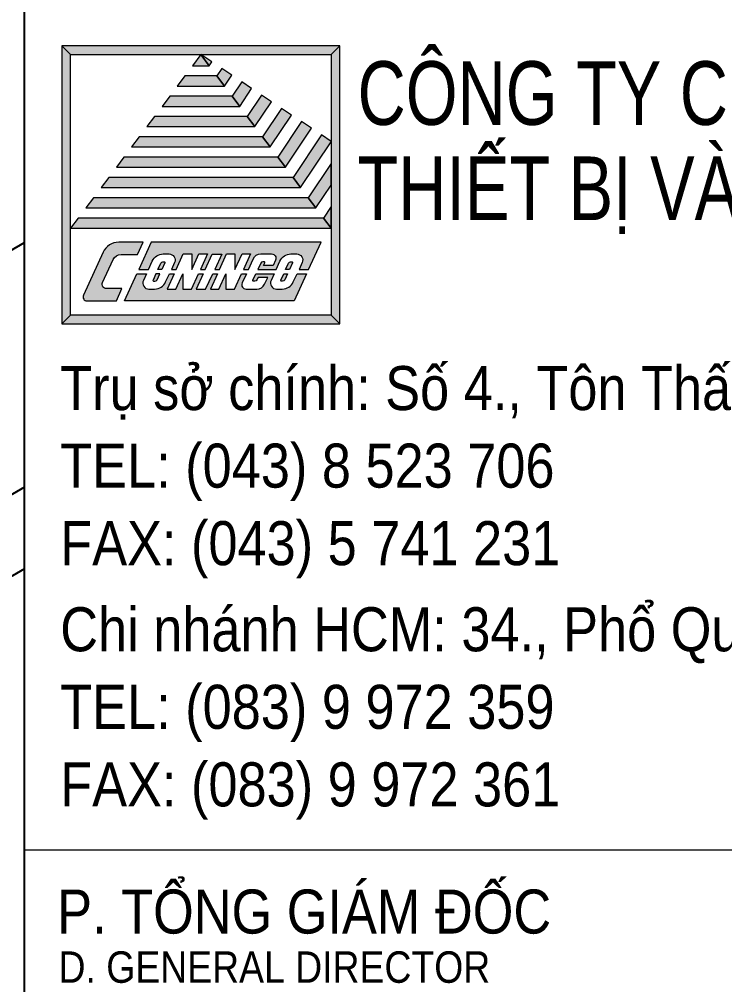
# Model space of a CAD drawing. Header units: millimetres. Extents: x 0 to 571985, y 0 to 2066666.
# Drawn here: x 568689.12 to 568699.12, y 2064330.87 to 2064344.55 of the extents above; entities that cross this region are included whole.
import ezdxf
from ezdxf.enums import TextEntityAlignment as Align
from ezdxf.xclip import XClip

# ---------------------------------------------------------------- set-up
doc = ezdxf.new("R2010")
doc.units = ezdxf.units.MM
for name, pattern in [('ACAD_ISO10W100', [18.5, 12, -3, 0.5, -3]), ('CENTER', [3, 1.5, -0.5, 0.5, -0.5]), ('CENTER2', [1.125, 0.75, -0.125, 0.125, -0.125]), ('HIDDEN', [0.75, 0.5, -0.25]), ('Xref Grid (A1)$0$CENTER2', [1.125, 0.75, -0.125, 0.125, -0.125])]:
    doc.linetypes.add(name, pattern=pattern)
for name, color, linetype, lineweight in [('A-KY HIEU', 34, 'Continuous', 20), ('A-NET THAY', 125, 'Continuous', 18), ('A-TEXT', 7, 'Continuous', 18), ('boDnv', 54, 'Continuous', 25), ('E- RANH GIOI', 1, 'CENTER', 13)]:
    doc.layers.add(name, color=color, linetype=linetype, lineweight=lineweight)
for name, color, linetype in [('BoThamCo', 94, 'Continuous'), ('CDC.01.AXIS', 160, 'CENTER2'), ('ChiaLo', 128, 'CENTER'), ('datoHonHop', 42, 'Continuous'), ('datOlienke', 42, 'Continuous'), ('LogDg', 7, 'Continuous'), ('LoLK', 6, 'Continuous'), ('RANHGIOI', 2, 'HIDDEN'), ('TimDg', 222, 'Continuous'), ('ViaHeS', 32, 'Continuous'), ('Xref Grid (A1)$0$01.AXIS', 160, 'Xref Grid (A1)$0$CENTER2')]:
    doc.layers.add(name, color=color, linetype=linetype)
doc.styles.add('Arial', font='arial.ttf')
doc.styles.add('rms', font='romans.shx', dxfattribs={"width": 0.7, "bigfont": 'vns.shx'})
doc.linetypes.add('ADL', pattern='A,0.125,-0.15,["++",rms,S=0.5,R=0,X=0,Y=-0.2245],-1.35,1.125', length=2.75)

# ---------------------------------------------------------------- blocks, each defined once
blk = doc.blocks.new('A$C4EFA0292')
h = blk.add_hatch(color=0)
h.paths.add_polyline_path([(-0.3, 4.288), (0.3, 4.288), (0, 4.687)])
h.paths.add_polyline_path([(0.392, 4.426), (0, 4.687), (0.3, 4.288)])
h.paths.add_polyline_path([(4.687, 4.687), (5, 5), (-5, 5), (-4.688, 4.687)])
h.paths.add_polyline_path([(4.687, -4.688), (5, -5), (5, 5), (4.687, 4.687)])
h.paths.add_polyline_path([(-4.688, 4.687), (-5, 5), (-5, -5), (-4.688, -4.688)])
h.paths.add_polyline_path([(5, -5), (4.687, -4.688), (-4.688, -4.688), (-5, -5)])
h.paths.add_polyline_path([(0.34, -3.755), (0.593, -3.2), (0.427, -3.2), (0.17, -3.763), (-0.173, -3.763), (0.084, -3.2), (-0.088, -3.2), (-0.341, -3.755), (-0.651, -3.755), (-0.651, -3.201), (-0.904, -3.755), (-1.213, -3.755), (-0.96, -3.2), (-1.132, -3.2), (-1.268, -3.499, -0.293611), (-1.666, -3.755), (-1.872, -3.755, -0.546059), (-2.071, -3.445), (-1.959, -3.2), (-2.303, -3.2), (-2.749, -4.177), (3.361, -4.177), (3.807, -3.2), (3.464, -3.2), (3.327, -3.499, -0.293611), (2.929, -3.755), (2.723, -3.755, -0.546059), (2.524, -3.445), (2.636, -3.2), (1.98, -3.2), (1.873, -3.434, 0.750604), (1.914, -3.469, 0.385557), (2.018, -3.425), (2.06, -3.333), (2.404, -3.333), (2.294, -3.572, -0.293611), (2.01, -3.755), (1.626, -3.755, -0.546059), (1.484, -3.534), (1.637, -3.2), (1.465, -3.2), (1.212, -3.755), (0.902, -3.755), (0.902, -3.201), (0.649, -3.755)])
h.paths.add_polyline_path([(-1.785, -2.068), (-2.231, -3.044), (-1.888, -3.044), (-1.751, -2.745, -0.293611), (-1.353, -2.489), (-1.147, -2.489, -0.546059), (-0.948, -2.799), (-1.06, -3.044), (-0.888, -3.044), (-0.635, -2.489), (-0.326, -2.489), (-0.326, -3.044), (-0.073, -2.489), (0.237, -2.489), (-0.017, -3.044), (0.155, -3.044), (0.405, -2.497), (0.748, -2.497), (0.499, -3.044), (0.665, -3.044), (0.918, -2.489), (1.227, -2.489), (1.227, -3.044), (1.48, -2.489), (1.79, -2.489), (1.536, -3.044), (1.708, -3.044), (1.878, -2.672, -0.293611), (2.162, -2.489), (2.546, -2.489, -0.546059), (2.688, -2.711), (2.596, -2.911), (2.253, -2.911), (2.299, -2.811, 0.750604), (2.258, -2.775, 0.385557), (2.154, -2.82), (2.052, -3.044), (2.708, -3.044), (2.844, -2.745, -0.293611), (3.242, -2.489), (3.448, -2.489, -0.546059), (3.647, -2.799), (3.535, -3.044), (3.879, -3.044), (4.325, -2.068)])
h.paths.add_polyline_path([(-2.279, -2.505), (-2.079, -2.068), (-2.959, -2.068, 0.293611), (-3.521, -2.429), (-4.229, -3.978, 0.546059), (-4.101, -4.177), (-3.043, -4.177), (-2.843, -3.739), (-3.396, -3.739, -0.546059), (-3.538, -3.518), (-3.159, -2.688, -0.293611), (-2.874, -2.505)])
h.paths.add_polyline_path([(-1.442, -2.82), (-1.544, -3.044), (-1.404, -3.044), (-1.297, -2.811, 0.750604), (-1.338, -2.775, 0.385557)])
h.paths.add_polyline_path([(-1.475, -3.2), (-1.616, -3.2), (-1.722, -3.434, 0.750604), (-1.681, -3.469, 0.385557), (-1.577, -3.425)], flags=17)
h.paths.add_polyline_path([(3.298, -2.811, 0.750604), (3.257, -2.775, 0.385557), (3.153, -2.82), (3.051, -3.044), (3.192, -3.044)], flags=17)
h.paths.add_polyline_path([(3.12, -3.2), (2.98, -3.2), (2.873, -3.434, 0.750604), (2.914, -3.469, 0.385557), (3.018, -3.425)], flags=17)
h.paths.add_polyline_path([(4.687, -1.563), (4.413, -1.197), (-4.413, -1.197), (-4.688, -1.563)])
h.paths.add_polyline_path([(4.687, -0.786), (4.413, -1.197), (4.687, -1.563)])
h.paths.add_polyline_path([(4.687, -0.009), (4.687, 0.768), (3.865, -0.466), (4.139, -0.831)])
h.paths.add_polyline_path([(-3.865, -0.466), (-4.139, -0.831), (4.139, -0.831), (3.865, -0.466)])
h.paths.add_polyline_path([(3.591, -0.1), (3.316, 0.266), (-3.316, 0.266), (-3.591, -0.1)])
h.paths.add_polyline_path([(3.591, -0.1), (4.687, 1.545), (4.687, 1.562), (4.337, 1.796), (3.316, 0.266)])
h.paths.add_polyline_path([(3.978, 2.035), (3.62, 2.274), (2.768, 0.997), (3.042, 0.631)])
h.paths.add_polyline_path([(3.042, 0.631), (2.768, 0.997), (-2.768, 0.997), (-3.042, 0.631)])
h.paths.add_polyline_path([(2.494, 1.362), (2.22, 1.728), (-2.22, 1.728), (-2.494, 1.362)])
h.paths.add_polyline_path([(2.494, 1.362), (3.261, 2.513), (2.902, 2.753), (2.22, 1.728)])
h.paths.add_polyline_path([(1.945, 2.094), (2.544, 2.992), (2.185, 3.231), (1.671, 2.459)])
h.paths.add_polyline_path([(-1.671, 2.459), (-1.945, 2.094), (1.945, 2.094), (1.671, 2.459)])
h.paths.add_polyline_path([(1.827, 3.47), (1.468, 3.709), (1.123, 3.191), (1.397, 2.825)])
h.paths.add_polyline_path([(1.397, 2.825), (1.123, 3.191), (-1.123, 3.191), (-1.397, 2.825)])
h.paths.add_polyline_path([(0.848, 3.556), (1.109, 3.948), (0.751, 4.187), (0.574, 3.922)])
h.paths.add_polyline_path([(0.848, 3.556), (0.574, 3.922), (-0.574, 3.922), (-0.848, 3.556)])
at = {"color": 0}
for points in [[(5, 5), (-5, 5), (-4.688, 4.687), (4.687, 4.687), (5, 5)], [(-4.688, 4.687), (-5, 5), (-5, -5), (-4.688, -4.688), (-4.688, 4.687)], [(5, 5), (4.687, 4.687), (4.687, -4.688), (5, -5), (5, 5)], [(0, 4.687), (-0.3, 4.288), (0.3, 4.288), (0, 4.687)], [(0.392, 4.426), (0, 4.687), (0.3, 4.288), (0.392, 4.426)], [(1.109, 3.948), (0.751, 4.187), (0.574, 3.922), (0.848, 3.556), (1.109, 3.948)], [(0.574, 3.922), (-0.574, 3.922), (-0.848, 3.556), (0.848, 3.556), (0.574, 3.922)], [(1.827, 3.47), (1.468, 3.709), (1.123, 3.191), (1.397, 2.825), (1.827, 3.47)], [(1.123, 3.191), (-1.123, 3.191), (-1.397, 2.825), (1.397, 2.825), (1.123, 3.191)], [(2.544, 2.992), (2.185, 3.231), (1.671, 2.459), (1.945, 2.094), (2.544, 2.992)], [(1.671, 2.459), (-1.671, 2.459), (-1.945, 2.094), (1.945, 2.094), (1.671, 2.459)], [(3.261, 2.513), (2.902, 2.753), (2.22, 1.728), (2.494, 1.362), (3.261, 2.513)], [(3.978, 2.035), (3.62, 2.274), (2.768, 0.997), (3.042, 0.631), (3.978, 2.035)], [(4.687, 1.545), (4.687, 1.562), (4.337, 1.796), (3.316, 0.266), (3.591, -0.1), (4.687, 1.545)], [(2.22, 1.728), (-2.22, 1.728), (-2.494, 1.362), (2.494, 1.362), (2.22, 1.728)], [(2.768, 0.997), (-2.768, 0.997), (-3.042, 0.631), (3.042, 0.631), (2.768, 0.997)], [(4.687, -0.009), (4.687, 0.768), (3.865, -0.466), (4.139, -0.831), (4.687, -0.009)], [(3.316, 0.266), (-3.316, 0.266), (-3.591, -0.1), (3.591, -0.1), (3.316, 0.266)], [(3.865, -0.466), (-3.865, -0.466), (-4.139, -0.831), (4.139, -0.831), (3.865, -0.466)], [(4.687, -0.786), (4.413, -1.197), (4.687, -1.563), (4.687, -0.786)], [(4.413, -1.197), (-4.413, -1.197), (-4.688, -1.563), (4.687, -1.563), (4.413, -1.197)], [(4.687, -4.688), (-4.688, -4.688), (-5, -5), (5, -5), (4.687, -4.688)]]:
    blk.add_lwpolyline(points, close=True, dxfattribs=at)
for points in [[(-2.079, -2.068), (-2.959, -2.068, 0.293611), (-3.521, -2.429), (-4.229, -3.978, 0.546059), (-4.101, -4.177), (-3.043, -4.177), (-2.843, -3.739), (-3.396, -3.739, -0.546059), (-3.538, -3.518), (-3.159, -2.688, -0.293611), (-2.874, -2.505), (-2.279, -2.505), (-2.079, -2.068)], [(4.325, -2.068), (-1.785, -2.068), (-2.231, -3.044), (-1.888, -3.044), (-1.751, -2.745, -0.293611), (-1.353, -2.489), (-1.147, -2.489, -0.546059), (-0.948, -2.799), (-1.06, -3.044), (-0.888, -3.044), (-0.635, -2.489), (-0.326, -2.489), (-0.326, -3.044), (-0.073, -2.489), (0.237, -2.489), (-0.017, -3.044), (0.155, -3.044), (0.405, -2.497), (0.748, -2.497), (0.499, -3.044), (0.665, -3.044), (0.918, -2.489), (1.227, -2.489), (1.227, -3.044), (1.48, -2.489), (1.79, -2.489), (1.536, -3.044), (1.708, -3.044), (1.878, -2.672, -0.293611), (2.162, -2.489), (2.546, -2.489, -0.546059), (2.688, -2.711), (2.596, -2.911), (2.253, -2.911), (2.299, -2.811, 0.546059), (2.273, -2.771), (2.231, -2.771, 0.293611), (2.154, -2.82), (2.052, -3.044), (2.708, -3.044), (2.844, -2.745, -0.293611), (3.242, -2.489), (3.448, -2.489, -0.546059), (3.647, -2.799), (3.535, -3.044), (3.879, -3.044), (4.325, -2.068)], [(-1.323, -2.771, -0.546059), (-1.297, -2.811), (-1.404, -3.044), (-1.544, -3.044), (-1.442, -2.82, -0.293611), (-1.365, -2.771), (-1.323, -2.771, -0.546059)], [(3.273, -2.771, -0.546059), (3.298, -2.811), (3.192, -3.044), (3.051, -3.044), (3.153, -2.82, -0.293611), (3.23, -2.771), (3.273, -2.771, -0.546059)], [(1.899, -3.474, -0.546059), (1.873, -3.434), (1.98, -3.2), (2.636, -3.2), (2.524, -3.445, 0.546059), (2.723, -3.755), (2.929, -3.755, 0.293611), (3.327, -3.499), (3.464, -3.2), (3.807, -3.2), (3.361, -4.177), (-2.749, -4.177), (-2.303, -3.2), (-1.959, -3.2), (-2.071, -3.445, 0.546059), (-1.872, -3.755), (-1.666, -3.755, 0.293611), (-1.268, -3.499), (-1.132, -3.2), (-0.96, -3.2), (-1.213, -3.755), (-0.904, -3.755), (-0.651, -3.201), (-0.651, -3.755), (-0.341, -3.755), (-0.088, -3.2), (0.084, -3.2), (-0.173, -3.763), (0.17, -3.763), (0.427, -3.2), (0.593, -3.2), (0.34, -3.755), (0.649, -3.755), (0.902, -3.201), (0.902, -3.755), (1.212, -3.755), (1.465, -3.2), (1.637, -3.2), (1.484, -3.534, 0.546059), (1.626, -3.755), (2.01, -3.755, 0.293611), (2.294, -3.572), (2.404, -3.333), (2.06, -3.333), (2.018, -3.425, -0.293611), (1.942, -3.474), (1.899, -3.474, -0.546059)], [(-1.475, -3.2), (-1.616, -3.2), (-1.722, -3.434, 0.546055), (-1.697, -3.474, 0.000001), (-1.697, -3.474, 0.000002), (-1.697, -3.474), (-1.697, -3.474), (-1.654, -3.474, 0.293611), (-1.577, -3.425), (-1.475, -3.2)], [(2.899, -3.474, -0.546059), (2.873, -3.434), (2.98, -3.2), (3.12, -3.2), (3.018, -3.425, -0.293611), (2.941, -3.474), (2.899, -3.474, -0.546059)]]:
    blk.add_lwpolyline(points, format="xyb", close=True, dxfattribs=at)
blk = doc.blocks.new('A$C33BC4D2A')
at = {"layer": 'A-KY HIEU', "color": 0}
for p, q in [((353.662, -4.903), (353.662, -292.097)), ((353.662, -181.132), (414.985, -181.132))]:
    blk.add_line(p, q, dxfattribs=at)
at = {"layer": 'A-KY HIEU', "lineweight": -3, "xscale": 1.160142688442082, "yscale": 1.160142688442082, "zscale": 1.160142688442082}
blk.add_blockref('A$C4EFA0292', (361.025, -153.362), dxfattribs=at)
at = {"layer": 'A-TEXT', "style": 'Arial'}
for s, height, width, p in [('CÔNG TY CP TƯ VẤN CÔNG NGHỆ', 2.6573, 0.75, (367.569, -150.859)), ('THIẾT BỊ VÀ KIỂM ĐỊNH XÂY DỰNG', 2.6573, 0.75, (367.569, -154.837)), ('Trụ sở chính: Số 4., Tôn Thất Tùng., Đống Đa., TP. Hà Nội', 1.83967, 0.85, (355.151, -162.772)), ('TEL: (043) 8 523 706', 1.83967, 0.85, (355.151, -166.011)), ('FAX: (043) 5 741 231', 1.83967, 0.85, (355.151, -169.25)), ('Chi nhánh HCM: 34., Phổ Quang., F2., Tân Bình., TP. HCM', 1.83967, 0.85, (355.151, -172.846)), ('TEL: (083) 9 972 359', 1.83967, 0.85, (355.151, -176.085)), ('FAX: (083) 9 972 361', 1.83967, 0.85, (355.151, -179.324)), ('P. TỔNG GIÁM ĐỐC', 1.83967, 0.85, (355.024, -184.636))]:
    blk.add_text(s, height=height, dxfattribs=dict(at, width=width)).set_placement(p)
at = {"layer": 'A-TEXT', "style": 'Arial', "width": 0.85}
blk.add_text('D. GENERAL DIRECTOR', height=1.31405, dxfattribs=at).set_placement((355.079, -186.035), align=Align.MIDDLE_LEFT)
blk = doc.blocks.new('NEN')
at = {"layer": 'boDnv', "color": 10, "linetype": 'ADL', "ltscale": 0.25}
blk.add_lwpolyline([(9.135, -145.213), (3.993, -143.345), (-37.434, -28.806), (-34.864, -22.833), (-8.048, -11.144), (-2.559, -13.506), (37.289, -123.679), (34.915, -130.214)], close=True, dxfattribs=at)
blk.add_lwpolyline([(122.207, -155.785), (32.175, -208.166), (29.801, -214.701), (39.524, -241.582, 0.256594), (53.262, -253.666, -0.085173), (69.537, -260.336, 0.265195), (88.352, -261.098, 0.012088), (129.923, -238.27), (165.53, -217.582), (130.973, -158.106)], format="xyb", close=True, dxfattribs=at)
at = {"layer": 'BoThamCo'}
blk.add_lwpolyline([(25.78, -0.755), (18.959, 1.719), (12.14, -1.254), (9.257, -7.953), (48.895, -117.546), (54.917, -119.734), (74.12, -108.562), (76.205, -101.576)], close=True, dxfattribs=at)
at = {"layer": 'ChiaLo', "ltscale": 5}
for points in [[(-10.166, -107.138), (27.449, -93.533)], [(-8.126, -112.78), (29.49, -99.175)], [(-6.085, -118.422), (31.53, -104.817)], [(-4.044, -124.065), (33.571, -110.46)], [(-2.003, -129.707), (35.612, -116.102)]]:
    blk.add_lwpolyline(points, dxfattribs=at)
at = {"layer": 'datoHonHop', "linetype": 'ByBlock'}
blk.add_lwpolyline([(122.062, -154.713), (31.359, -207.484), (28.737, -214.7), (38.583, -241.923, 0.256594), (53.045, -254.642, -0.085173), (69.006, -261.184, 0.265195), (88.812, -261.986, 0.012088), (130.425, -239.135), (166.897, -217.944), (131.629, -157.245)], format="xyb", close=True, dxfattribs=at)
at = {"layer": 'datOlienke'}
blk.add_lwpolyline([(9.234, -146.312), (3.211, -144.125), (-38.509, -28.774), (-35.626, -22.074), (-8.05, -10.054), (-1.766, -12.758), (38.353, -123.68), (35.731, -130.896)], close=True, dxfattribs=at)
at = {"layer": 'LogDg'}
for points in [[(34.296, -348.766, -0.124666), (14.114, -339.771, 0.262937), (-5.331, -336.771, -0.009345), (-40.959, -349.473), (-145.868, -384.68, 0.405257), (-155.456, -403.235), (-146.557, -432.72), (-158.046, -436.187), (-166.572, -407.936, 0.423227), (-185.704, -398.049), (-272.077, -427.035, 0.40652), (-277.181, -436.964), (-262.947, -483.397), (-271.552, -486.035), (-285.593, -440.232, 0.421949), (-295.787, -434.992), (-422.26, -477.436, 0.346831), (-427.684, -485.726), (-426.662, -497.249, 0.109851), (-417.21, -527.045), (-422.398, -530.058, -0.109851), (-432.639, -497.779), (-433.194, -491.512, 0.484967), (-443.708, -484.634), (-484.199, -498.222, 0.36701), (-492.228, -511.51), (-484.402, -560.012), (-490.326, -560.967), (-497.433, -516.92, 0.457512), (-512.889, -507.388), (-525.337, -511.314, 0.375227), (-533.554, -524.795, 0.049445), (-523.248, -562.118), (-518.404, -576.577), (-525.515, -578.96), (-530.307, -564.659, -0.044276), (-540.221, -530.036, 0.448349), (-555.614, -520.863), (-568.853, -525.038), (-576.072, -502.149), (-552.391, -494.681, 0.333336), (-544.003, -482.976), (-545.865, -397.305, 0.120559), (-569.998, -307.198), (-621.979, -219.712, 0.334943), (-635.359, -214.239), (-686.931, -227.855), (-689.803, -216.977), (-647.957, -205.93, 0.498191), (-640.704, -188.198), (-654.378, -165.183, -0.144979), (-668.853, -108.061), (-659.845, 118.23, 0.428088), (-671.924, 130.707), (-689.222, 130.58), (-689.305, 141.83), (-670.344, 141.969, 0.400474), (-658.442, 153.492), (-657.828, 168.904), (-656.06, 189.374), (-648.588, 188.728), (-650.341, 168.432), (-650.889, 154.678, 0.425345), (-638.921, 142.201), (-621.613, 142.328, 0.402651), (-609.707, 153.94), (-609.387, 163.859, -0.019867), (-608.227, 179.942), (-606.8, 192.652), (-600.838, 191.983), (-602.264, 179.273, 0.019867), (-603.39, 163.665), (-603.676, 154.802, 0.425871), (-591.594, 142.415), (-548.362, 142.733), (-548.28, 131.483), (-592.887, 131.155, 0.401789), (-604.791, 119.578), (-607.754, 35.571, -0.005984), (-607.983, 30.718, 0.462462), (-599.177, 22.287), (-555.377, 26.801), (-554.762, 20.832), (-603.242, 15.836, 0.355613), (-610.381, 8.689), (-613.794, -24.838, 0.475348), (-605.015, -33.606), (-508.268, -23.636, 0.016072), (-476.806, -19.368, 0.37392), (-470.138, -11.259), (-470.705, 9.348), (-464.707, 9.513), (-464.235, -7.648, 0.461916), (-454.747, -15.288), (-421.581, -8.993, 0.020567), (-382.015, 0.216), (-299.764, 22.963, 0.415004), (-292.798, 35.293), (-296.969, 50.218), (-285.412, 53.448), (-281.218, 38.439, 0.413423), (-268.921, 31.492), (-169.968, 58.858, 0.427702), (-164.496, 69.052), (-169.623, 84.754), (-163.92, 86.616), (-158.479, 69.956, 0.400853), (-148.742, 64.729), (-123.897, 71.6, 0.437327), (-113.795, 91.173), (-114.462, 93.013), (-128.551, 136.154), (-105.736, 143.605), (-91.769, 100.833), (-90.91, 98.466, 0.429754), (-70.957, 89.772, 0.001079), (-63.934, 92.766, 0.001474), (-62.342, 93.454), (-47.534, 99.909, 0.386536), (-43.126, 109.726), (-48.301, 125.574), (-42.598, 127.436), (-38.076, 113.59, 0.442444), (-27.275, 108.739), (111.617, 169.28, 0.414214), (115.754, 179.811), (109.361, 194.478), (114.861, 196.875), (121.255, 182.208, 0.414214), (131.785, 178.071), (252.97, 230.894), (276.872, 241.312), (291.579, 249.057, 0.419837), (295.267, 261.365), (290.95, 269.196), (301.459, 274.99), (306.058, 266.648, 0.408717), (318.136, 263.031), (326.546, 267.464), (332.148, 256.836), (324.233, 252.656, 0.419466), (320.555, 240.352), (397.092, 101.523, 0.433643), (408.413, 98.649), (440.787, 119.386), (444.023, 114.334), (410.428, 92.813, 0.395048), (407.737, 82.215), (451.056, 3.639, -0.005576), (472.219, -35.781, 0.422017), (490.066, -41.118), (502.995, -33.918), (514.672, -54.886), (500.295, -62.892, 0.404193), (495.052, -80.181), (502.502, -94.711), (491.824, -100.186), (485.095, -87.061, 0.424556), (467.192, -81.64), (316.164, -165.913), (307.211, -171.115, 0.396001), (304.075, -181.611), (326.147, -225.742), (318.098, -229.768), (296.726, -187.038, 0.432664), (285.552, -183.699), (178.072, -246.148, 0.389772), (174.86, -256.488), (194.1, -297.126), (188.677, -299.693), (170.231, -260.733, 0.439085), (158.982, -257.239), (145.496, -265.075, -0.013452), (97.701, -291.151, 0.262926), (86.853, -307.563, -0.162068), (76.015, -333.842, 0.270323), (72.318, -353.653), (79.981, -375.074), (57.383, -383.157), (49.72, -361.737, 0.270325), (34.296, -348.766)], [(49.536, -260.065, -0.269945), (34.095, -247.153), (22.999, -216.476, -0.362457), (26.499, -206.84), (119.685, -152.625, -0.414384), (136.095, -156.969), (142.222, -167.514, 0.414214), (153.158, -170.413), (250.593, -113.801, -0.432664), (261.767, -117.14), (278.799, -151.193, -0.396001), (275.663, -161.688), (133.439, -244.323, -0.012999), (88.371, -268.964, -0.278117), (67.767, -267.557, 0.110848), (49.536, -260.065)]]:
    blk.add_lwpolyline(points, format="xyb", dxfattribs=at)
for points in [[(57.283, -121.828), (75.893, -111.001, 0.395833), (79.025, -100.508), (28.348, 0.817, 0.398858), (17.996, 4.572), (10.657, 1.373, 0.395588), (6.33, -8.682), (45.737, -117.634, 0.467936)], [(-9.552, -7.434), (-39.866, -20.643, 0.395629), (-44.194, -30.698), (-2.582, -145.746, 0.467936), (8.964, -149.94), (37.955, -133.073, 0.362457), (41.455, -123.437), (1.167, -12.047, 0.433046)], [(102.332, -147.108), (88.886, -120.223, 0.432836), (77.708, -116.887), (8.523, -157.138, 0.362457), (5.023, -166.774), (15.394, -195.448, 0.467936), (26.94, -199.642), (99.2, -157.601, 0.395833)]]:
    blk.add_lwpolyline(points, format="xyb", close=True, dxfattribs=at)
at = {"layer": 'LoLK'}
for points in [[(29.49, -99.175), (27.449, -93.533), (8.641, -100.335), (10.682, -105.978)], [(31.53, -104.817), (29.49, -99.175), (10.682, -105.978), (12.723, -111.62)], [(33.571, -110.46), (31.53, -104.817), (12.723, -111.62), (14.764, -117.262)], [(35.612, -116.102), (33.571, -110.46), (14.764, -117.262), (16.804, -122.904)], [(38.353, -123.68), (35.612, -116.102), (25.268, -119.843), (30.389, -134.004), (35.731, -130.896)]]:
    blk.add_lwpolyline(points, close=True, dxfattribs=at)
at = {"layer": 'RANHGIOI', "color": 1, "ltscale": 9, "const_width": 1}
blk.add_lwpolyline([(460, -51.299, 0.006594), (435.293, -5.051), (303.078, 234.769), (284.672, 225.077), (-55.993, 76.586), (-56.839, 76.223, -0.005137), (-90.743, 62.093), (-377.217, -17.133, -0.020567), (-418.225, -26.678), (-463.443, -35.259, -0.021218), (-506.422, -41.541), (-623.638, -53.62), (-626.464, -70.884, 0.128574), (-620.42, -135.36), (-615.505, -148.86, 0.039408), (-607.143, -167.188), (-594.172, -190.555), (-547.57, -259.493, -0.11987), (-522.704, -326.397), (-507.917, -451.947), (-504.475, -473.277), (-499.271, -471.636), (-50.48, -321.024, 0.050684), (130.425, -239.135), (301.319, -139.843)], format="xyb", close=True, dxfattribs=at)
at = {"layer": 'RANHGIOI', "color": 5, "ltscale": 20, "const_width": 3}
blk.add_lwpolyline([(77.126, -402.722), (-90.743, 62.093)], dxfattribs=at)
at = {"layer": 'TimDg', "linetype": 'ACAD_ISO10W100', "ltscale": 0.75}
for points in [[(80.71, -412.741), (34.278, -282.941), (-103.138, 96.993), (-128.229, 173.827)], [(26.363, 11.491), (109.634, -155.002)], [(47.399, -131.05), (0, 0)], [(9.149, -213.464), (246.062, -75.628)]]:
    blk.add_lwpolyline(points, dxfattribs=at)
blk.add_lwpolyline([(-358.633, -282.039), (-15.318, -166.825, 0.050829), (-9.777, -164.314), (222.735, -29.039)], format="xyb", dxfattribs=at)
at = {"layer": 'ViaHeS', "elevation": 0}
blk.add_lwpolyline([(-483.362, -504.27), (-441.21, -490.124), (-436.029, -493.514), (-435.627, -498.044, 0.109851), (-424.993, -531.564), (-414.615, -525.539, -0.109851), (-423.674, -496.984), (-424.342, -489.445), (-420.001, -483.006), (-295.249, -441.14), (-289.043, -444.33), (-275.854, -487.354), (-258.645, -482.078), (-271.972, -438.601), (-268.698, -432.23), (-181.634, -403.012), (-172.975, -407.486), (-163.79, -437.92), (-140.813, -430.986), (-150.211, -399.847), (-145.597, -390.918), (-39.026, -355.153, 0.008545), (-6.235, -343.522, -0.249193), (12.375, -345.964, 0.09975), (30.772, -354.181, -0.256949), (45.215, -366.957), (51.733, -385.178), (85.63, -373.053), (79.112, -354.831, -0.256949), (82.174, -335.793, 0.136918), (92.607, -310.438, -0.249193), (103.308, -295.017, 0.012659), (148.511, -270.262), (162.157, -262.333), (168.62, -264.341), (185.966, -300.977), (196.811, -295.842), (179.033, -258.291), (181.216, -251.26), (287.384, -189.574), (293.944, -191.534), (314.073, -231.781), (330.172, -223.729), (309.538, -182.474), (311.625, -175.49), (319.134, -171.127), (408.277, -121.386), (412.274, -122.589), (434.351, -165.321), (442.347, -161.19), (420.137, -118.201), (421.38, -114.074), (470.335, -86.758), (479.641, -89.576), (486.485, -102.924), (507.841, -91.973), (500.499, -77.654), (503.421, -68.019), (517.591, -60.128), (500.076, -28.676), (486.971, -35.974), (477.625, -33.17, 0.0056), (456.311, 6.536), (412.324, 86.322), (414.12, 93.398), (444.832, 113.071), (439.977, 120.649), (409.766, 101.296), (403.142, 102.978), (327.714, 239.794), (330.524, 249.193), (334.945, 251.528), (323.749, 272.772), (318.926, 270.23), (309.354, 273.096), (306.713, 277.887), (285.696, 266.299), (288.11, 261.921), (285.295, 252.529), (274.271, 246.724), (129.387, 183.571), (122.806, 186.157), (117.612, 198.074), (106.611, 193.279), (111.806, 181.362), (109.22, 174.781), (26.33, 138.65), (-29.869, 114.154), (-36.004, 116.909), (-39.746, 128.368), (-51.153, 124.642), (-47.055, 112.092), (-50.086, 105.341), (-75.921, 94.08), (-84.511, 97.937), (-100.033, 145.467), (-134.254, 134.292), (-118.657, 86.529), (-123.231, 78.009), (-150.258, 70.535), (-156.629, 73.955), (-161.068, 87.547), (-172.475, 83.822), (-168.207, 70.753), (-171.474, 64.667), (-269.546, 37.545), (-275.711, 41.028), (-279.634, 55.063), (-302.748, 48.603), (-298.843, 34.63), (-302.316, 28.482), (-383.614, 5.999, -0.020567), (-422.7, -3.099), (-456.246, -9.465), (-461.296, -5.399), (-461.708, 9.595), (-473.703, 9.265), (-473.239, -7.637), (-478.028, -13.489, -0.015955), (-508.883, -17.667), (-606.147, -27.691), (-610.614, -23.229), (-607.49, 7.461), (-602.01, 12.947), (-554.455, 17.848), (-555.685, 29.785), (-600.448, 25.172), (-605.043, 29.645, 0.007073), (-604.756, 35.466), (-601.912, 116.095), (-594.665, 123.142), (-548.221, 123.483), (-548.421, 150.733), (-593.42, 150.402), (-600.493, 157.35, -0.027886), (-599.283, 178.939), (-597.857, 191.648), (-609.782, 192.987), (-611.208, 180.277, 0.019867), (-612.385, 163.955), (-612.597, 157.389), (-619.823, 150.342), (-639.316, 150.198), (-646.998, 158.133), (-646.598, 168.196), (-644.852, 188.405), (-659.796, 189.697), (-661.572, 169.14), (-662.014, 158.023), (-670.332, 149.97), (-689.364, 149.83), (-689.163, 122.58), (-671.417, 122.71), (-663.736, 114.776), (-672.6, -107.912, 0.144979), (-657.602, -167.099), (-644.687, -188.836), (-648.335, -197.756), (-691.845, -209.242), (-684.889, -235.59), (-633.86, -222.118), (-622.039, -226.953), (-573.255, -309.058, -0.120474), (-549.614, -397.387), (-547.842, -478.902), (-555.298, -489.306), (-577.876, -496.427), (-567.048, -530.76), (-552.743, -526.248), (-543.713, -531.719, 0.042979), (-533.836, -565.928), (-529.071, -580.151), (-514.848, -575.386), (-519.719, -560.846, -0.045576), (-529.315, -527.166), (-523.005, -516.87), (-508.247, -512.215), (-500.456, -517.02), (-493.287, -561.445), (-481.44, -559.534), (-488.883, -513.408), (-483.362, -504.27)], format="xyb", dxfattribs=at)
at = {"layer": 'ViaHeS'}
for points in [[(48.895, -117.546), (9.257, -7.953), (12.14, -1.254), (18.959, 1.719), (25.78, -0.755), (76.205, -101.576), (74.12, -108.562), (54.917, -119.734)], [(9.234, -146.312), (3.211, -144.125), (-38.509, -28.774), (-35.626, -22.074), (-8.05, -10.054), (-1.766, -12.758), (38.353, -123.68), (35.731, -130.896)]]:
    blk.add_lwpolyline(points, close=True, dxfattribs=at)
blk.add_lwpolyline([(271.249, -157.314), (273.336, -150.33), (257.64, -118.948), (251.08, -116.988), (144.29, -179.035), (131.629, -157.245), (122.062, -154.713), (31.359, -207.484), (28.737, -214.7), (38.583, -241.923, 0.256594), (53.045, -254.642, -0.085173), (69.006, -261.184, 0.265195), (88.812, -261.986, 0.012088), (130.425, -239.135)], format="xyb", close=True, dxfattribs=at)
blk = doc.blocks.new('NEN I02')
at = {"layer": 'datOlienke'}
blk.add_lwpolyline([(4.105, 4.919), (0, 0), (-122.664, 0), (-127.984, 4.99), (-129.908, 35.01), (-125.228, 40), (-7.274, 40), (-1.379, 35.081)], close=True, dxfattribs=at)
at = {"layer": 'LoLK'}
for points in [[(-33.332, 40), (-39.332, 40), (-39.332, 20), (-33.332, 20)], [(-27.332, 40), (-33.332, 40), (-33.332, 20), (-27.332, 20)], [(-21.332, 40), (-27.332, 40), (-27.332, 20), (-21.332, 20)], [(-15.332, 40), (-21.332, 40), (-21.332, 20), (-15.332, 20)], [(-7.274, 40), (-15.332, 40), (-15.332, 29), (-0.274, 29), (-1.379, 35.081)]]:
    blk.add_lwpolyline(points, close=True, dxfattribs=at)
blk = doc.blocks.new('A$C758D662A')
at = {"linetype": 'HIDDEN', "ltscale": 500}
for radius in [300, 200]:
    blk.add_circle((0, 0), radius, dxfattribs=at)
at = {"layer": 'CDC.01.AXIS', "ltscale": 200}
for p, q in [((0, 437), (0, -437)), ((437, 0), (-437, 0))]:
    blk.add_line(p, q, dxfattribs=at)
blk = doc.blocks.new('pile Plan')
at = {"xscale": 0.5, "yscale": 0.5, "zscale": 0.5}
for p in [(340, 14779), (5440.000004, 14779), (340, 9630), (5440.000004, 9630), (340, 8730), (5440.000004, 8730), (340, 5040), (5440.000004, 5040), (340, 4140), (5440.000004, 4140), (340, -1), (5440.000004, -1)]:
    blk.add_blockref('A$C758D662A', p, dxfattribs=at)
blk = doc.blocks.new('a5 sao - 2')
at = {"layer": 'Xref Grid (A1)$0$01.AXIS', "ltscale": 500}
for p, q in [((-5.89, -1.086), (-5.89, -18.434)), ((-0.11, -1.086), (-0.11, -18.434)), ((-5.89, -12.39), (-0.11, -12.39)), ((-5.89, -16.89), (-0.11, -16.89))]:
    blk.add_line(p, q, dxfattribs=at)
at = {"xscale": 0.001, "yscale": 0.001, "zscale": 0.001}
blk.add_blockref('pile Plan', (-5.89, -16.89), dxfattribs=at)
blk = doc.blocks.new('a1 sao - 2')
at = {"layer": 'Xref Grid (A1)$0$01.AXIS', "ltscale": 500}
for p, q in [((0.11, -1.086), (0.11, -18.434)), ((5.89, -1.086), (5.89, -18.434)), ((0.11, -12.39), (5.89, -12.39)), ((0.11, -16.89), (5.89, -16.89))]:
    blk.add_line(p, q, dxfattribs=at)
at = {"xscale": 0.001, "yscale": 0.001, "zscale": 0.001}
blk.add_blockref('pile Plan', (0.11, -16.89), dxfattribs=at)

msp = doc.modelspace()

# ---------------------------------------------------------------- block references
at = {"layer": 'E- RANH GIOI', "xscale": 0.3394285714285715, "yscale": 0.3394285714285715, "zscale": 0.3394285714285715}
msp.add_blockref('A$C33BC4D2A', (568569.153, 2064394.264), dxfattribs=at)

# ---------------------------------------------------------------- next in the draw order: block references
at = {"layer": 'boDnv', "extrusion": (-2.4685e-06, 4.62064e-06, 1)}
ref = msp.add_blockref('NEN', (568610.509, 2064760.686, 8.137), dxfattribs=at)
XClip(ref).set_block_clipping_path([(-31.4097990375, 3.7274613923), (160.5468336476, 166.1967800197)])

# ---------------------------------------------------------------- next in the draw order: block references
ref = msp.add_blockref('NEN', (568664.676, 2064734.958, 8.136), dxfattribs=at)
XClip(ref).set_block_clipping_path([(-87.407349835, -162.2384400622), (104.5492828501, 0.2308785664)])

# ---------------------------------------------------------------- next in the draw order: block references
ref = msp.add_blockref('NEN', (568663.377, 2064448.131, 8.136), dxfattribs=at)
XClip(ref).set_block_clipping_path([(-89.3544427607, -13.3118939125), (25.8195368504, 84.1696972637)])

# ---------------------------------------------------------------- next in the draw order: block references
at = {"layer": 'A-NET THAY', "extrusion": (-2.4685e-06, 4.62064e-06, 1)}
ref = msp.add_blockref('a5 sao - 2', (568678.14, 2064330.869, 8.136), dxfattribs=dict(at, xscale=-1, rotation=109.8842788561666))
XClip(ref).set_block_clipping_path([(-133.1657152686, 62.5549255465), (-93.9925644442, -45.7525526527), (-185.6624480989, -78.9081411522), (-224.8355989233, 29.3993370472)])
ref = msp.add_blockref('a1 sao - 2', (568672.018, 2064347.795, 8.136), dxfattribs=dict(at, xscale=-1, rotation=109.8842788561666))
XClip(ref).set_block_clipping_path([(-115.1657152686, 62.5549255465), (-75.9925644442, -45.7525526527), (-167.6624480989, -78.9081411522), (-206.8355989233, 29.3993370472)])
ref = msp.add_blockref('a5 sao - 2', (568674.059, 2064342.153, 8.136), dxfattribs=dict(at, rotation=109.8842788561666))
XClip(ref).set_block_clipping_path([(121.1657152688, 62.5549255458), (81.9925644444, -45.7525526537), (173.6624480991, -78.9081411532), (212.8355989235, 29.3993370465)])
ref = msp.add_blockref('a1 sao - 2', (568680.181, 2064325.226, 8.136), dxfattribs=dict(at, rotation=109.8842788561666))
XClip(ref).set_block_clipping_path([(139.1657151489, 62.554925547), (99.9925643245, -45.7525526525), (191.6624479792, -78.908141152), (230.8355988036, 29.3993370477)])
at = {"layer": 'LoLK', "extrusion": (-2.4685e-06, 4.62064e-06, 1)}
ref = msp.add_blockref('NEN I02', (568666.588, 2064304.006, 8.136), dxfattribs=dict(at, rotation=289.8842788561666))
XClip(ref).set_block_clipping_path([(-154.4976072812, -42.5549255467), (-115.3244564568, 65.7525526527), (-206.9943401115, 98.908141152), (-246.1674909359, -9.3993370472)])

# ---------------------------------------------------------------- next in the draw order: block references
at = {"layer": 'boDnv', "extrusion": (-2.4685e-06, 4.62064e-06, 1)}
ref = msp.add_blockref('NEN', (568580.171, 2064500.218, 8.135), dxfattribs=at)
XClip(ref).set_block_clipping_path([(-6.148244485, -205.1000866138), (109.0257351261, -107.6184954375)])

# ---------------------------------------------------------------- next in the draw order: linework, layer by layer
at = {"layer": 'E- RANH GIOI'}
msp.add_lwpolyline([(568574.022, 2064295.118), (568689.196, 2064295.118), (568689.196, 2064392.6), (568574.022, 2064392.6)], close=True, dxfattribs=at)

doc.saveas('drawing.dxf')
